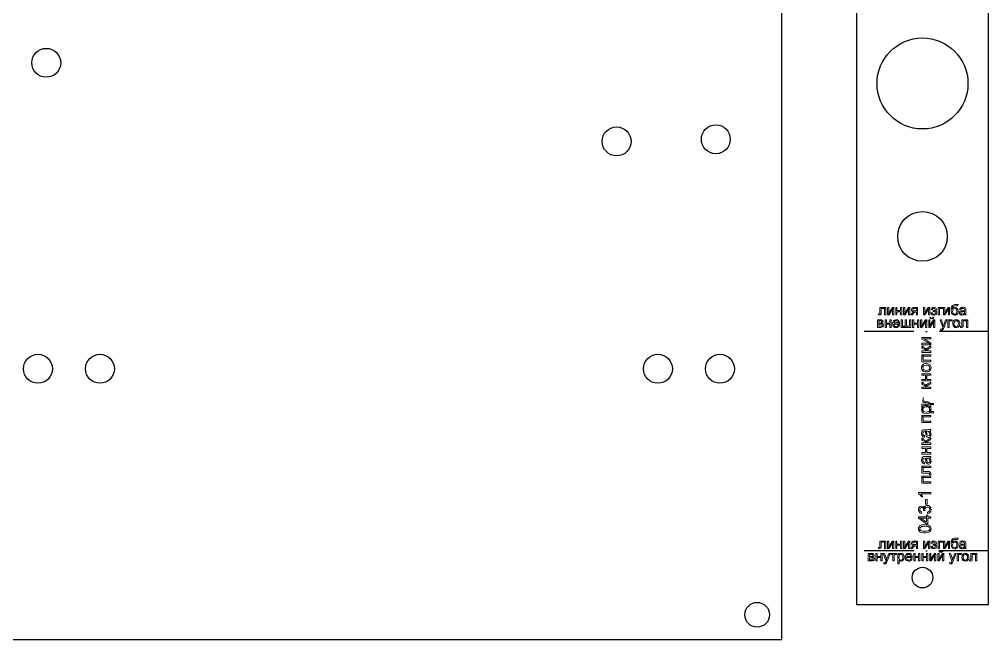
# Model space of a CAD drawing. Header units: millimetres. Extents: x -999 to 572, y 445 to 1201.
# Drawn here: x 337.5 to 572, y 682.5 to 832.5 of the extents above; entities that cross this region are included whole.
import ezdxf

# ---------------------------------------------------------------- set-up
doc = ezdxf.new("R2010")
doc.units = ezdxf.units.MM
doc.header["$MEASUREMENT"] = 0
doc.linetypes.add('ACAD_ISO10W100', pattern=[18, 12, -3, 0, -3])
doc.layers.add('Drawing', color=30, linetype='Continuous')

msp = doc.modelspace()

# ---------------------------------------------------------------- linework, layer by layer
msp.add_lwpolyline([(112, 682.5), (522, 682.5), (522, 982.5), (112, 982.5)], close=True)
msp.add_lwpolyline([(558, 980), (540, 980), (540, 691), (572, 691), (572, 965)])
for centre, radius in [((556, 817), 11), ((344, 822), 3.5), ((506, 803.5), 3.5), ((482, 803), 3.5), ((556, 780), 6), ((342, 748), 3.5), ((357, 748), 3.5), ((492, 748), 3.5), ((507, 748), 3.5), ((556, 697.5), 2.5), ((516, 688.5), 3)]:
    msp.add_circle(centre, radius)
at = {"layer": 'Drawing', "linetype": 'ACAD_ISO10W100'}
for p, q in [((572, 757), (540, 757)), ((572, 704), (540, 704))]:
    msp.add_line(p, q, dxfattribs=at)
at = {"layer": 'Drawing', "color": 30, "lineweight": 0}
for points in [[(547.12, 762.81), (545.68, 762.81), (545.68, 761.63), (545.66, 761.36), (545.61, 761.29), (545.48, 761.27), (545.35, 761.27), (545.35, 761.01), (545.59, 761), (545.86, 761.07), (545.97, 761.25), (545.97, 761.32), (545.99, 761.67), (545.99, 762.56), (546.81, 762.56)], [(547.12, 762.81), (546.81, 762.56), (546.81, 761.01), (547.12, 761.01)], [(547.88, 762.81), (547.57, 762.81), (547.57, 761.01), (547.88, 761.43)], [(549.06, 762.81), (548.73, 762.81), (547.88, 761.43), (547.57, 761.01), (547.9, 761.01), (548.75, 762.38)], [(549.06, 762.81), (548.75, 762.38), (548.75, 761.01), (549.06, 761.01)], [(549.82, 762.81), (549.52, 762.81), (549.52, 761.01), (549.82, 761.01), (549.82, 761.81), (550.68, 761.81), (549.82, 762.07)], [(550.99, 762.81), (550.68, 762.81), (550.68, 762.07), (549.82, 762.07), (550.68, 761.81), (550.68, 761.01), (550.99, 761.01)], [(551.75, 762.81), (551.44, 762.81), (551.44, 761.01), (551.75, 761.43)], [(552.93, 762.81), (552.61, 762.81), (551.75, 761.43), (551.44, 761.01), (551.77, 761.01), (552.62, 762.38)], [(552.93, 762.81), (552.62, 762.38), (552.62, 761.01), (552.93, 761.01)], [(553.42, 762.58), (553.33, 762.29), (553.33, 762.21), (553.46, 761.94), (554.17, 761.98), (554.02, 761.98), (553.77, 762.05), (553.64, 762.29), (553.73, 762.49), (553.77, 762.51), (554.08, 762.56), (554.52, 762.56)], [(554.82, 762.81), (553.99, 762.81), (553.75, 762.8), (553.5, 762.67), (553.42, 762.58), (554.52, 762.56), (554.52, 761.98), (554.17, 761.98), (553.46, 761.94), (553.55, 761.85), (553.84, 761.76), (553.77, 761.72), (554.52, 761.72), (554.52, 761.01), (554.82, 761.01)], [(556.57, 762.81), (556.26, 762.81), (556.26, 761.01), (556.57, 761.43)], [(557.75, 762.81), (557.41, 762.81), (556.57, 761.43), (556.26, 761.01), (556.59, 761.01), (557.44, 762.38)], [(557.75, 762.81), (557.44, 762.38), (557.44, 761.01), (557.75, 761.01)], [(558.24, 762.63), (558.12, 762.36), (558.41, 762.31), (558.53, 762.51), (558.77, 762.61)], [(558.77, 762.87), (558.73, 762.87), (558.44, 762.8), (558.24, 762.63), (558.77, 762.61), (558.99, 762.54), (559.06, 762.34), (559.01, 762.16), (558.88, 762.09), (558.61, 762.07), (558.61, 761.83), (558.68, 761.83), (559.17, 761.98), (559.3, 762.07), (559.39, 762.32), (559.39, 762.45), (559.22, 762.71), (559.08, 762.8)], [(560.84, 762.81), (559.81, 762.81), (559.81, 761.01), (560.12, 761.01), (560.12, 762.56), (560.84, 762.56)], [(561.39, 762.81), (561.08, 762.81), (561.08, 761.01), (561.39, 761.43)], [(562.57, 762.81), (562.24, 762.81), (561.39, 761.43), (561.08, 761.01), (561.41, 761.01), (562.26, 762.38)], [(562.57, 762.81), (562.26, 762.38), (562.26, 761.01), (562.57, 761.01)], [(564.35, 763.58), (564.3, 763.52), (564.28, 763.52), (563.95, 763.51), (563.72, 763.51), (563.42, 763.41), (563.21, 763.27), (563.15, 763.21), (563.04, 763), (562.97, 762.69), (562.95, 762.31), (562.95, 762.05), (562.99, 761.72), (563.04, 761.49), (563.13, 761.34), (563.32, 761.12), (563.5, 761.01), (563.82, 760.98), (563.99, 760.98), (564.26, 761.09), (564.35, 761.14), (563.82, 761.21), (563.7, 761.23), (563.46, 761.38), (563.35, 761.54), (563.3, 761.87), (563.32, 762.12), (563.44, 762.38), (563.22, 762.49), (563.22, 762.61), (563.28, 762.89), (563.28, 762.91), (563.48, 763.12), (563.64, 763.18), (564.01, 763.2), (564.1, 763.2), (564.39, 763.21), (564.55, 763.31), (564.62, 763.56)], [(563.84, 762.81), (563.79, 762.81), (563.48, 762.74), (563.42, 762.71), (563.22, 762.49), (563.44, 762.38), (563.55, 762.49), (563.82, 762.56), (564.42, 762.58), (564.39, 762.61), (564.13, 762.78)], [(564.42, 762.58), (563.82, 762.56), (563.97, 762.56), (564.21, 762.4), (564.28, 762.23), (564.33, 761.92), (564.32, 761.67), (564.21, 761.41), (564.1, 761.31), (563.82, 761.21), (564.35, 761.14), (564.53, 761.4), (564.62, 761.6), (564.66, 761.92), (564.66, 762.03), (564.59, 762.34)], [(565.12, 762.61), (565.1, 762.6), (564.97, 762.31), (565.28, 762.27), (565.28, 762.27), (565.42, 762.54), (565.44, 762.54), (565.75, 762.61)], [(565.79, 762.87), (565.68, 762.85), (565.39, 762.8), (565.35, 762.8), (565.12, 762.61), (565.75, 762.61), (565.82, 762.61), (566.1, 762.51), (566.19, 762.23), (566.19, 762.16), (565.99, 762.11), (565.64, 762.05), (565.37, 762.01), (566.19, 761.92), (566.19, 761.81), (566.19, 761.8), (566.13, 761.51), (565.93, 761.29), (565.92, 761.29), (566.21, 761.23), (566.28, 761.01), (566.59, 761.01), (566.52, 761.23), (566.5, 761.38), (566.5, 761.78), (566.5, 762.18), (566.48, 762.47), (566.39, 762.67), (566.17, 762.81), (566.12, 762.83)], [(545.81, 759.81), (545.1, 759.81), (545.1, 758.01), (545.92, 758.01), (546.13, 758.03), (546.39, 758.14), (546.48, 758.23), (545.41, 758.27), (545.41, 758.81), (545.77, 758.81), (546.28, 758.96), (545.41, 759.07), (545.41, 759.56), (545.73, 759.56), (546.41, 759.61), (546.19, 759.78), (546.13, 759.8)], [(547.26, 759.81), (546.95, 759.81), (546.95, 758.01), (547.26, 758.01), (547.26, 758.81), (548.1, 758.81), (547.26, 759.07)], [(548.41, 759.81), (548.1, 759.81), (548.1, 759.07), (547.26, 759.07), (548.1, 758.81), (548.1, 758.01), (548.41, 758.01)], [(549.62, 759.87), (549.53, 759.87), (549.24, 759.78), (549.01, 759.61), (549.62, 759.61), (549.75, 759.6), (550.01, 759.43), (550.02, 759.4), (550.12, 759.09), (549.1, 759.09), (550.42, 759.09), (550.35, 759.38), (550.21, 759.61), (550.17, 759.65), (549.92, 759.81)], [(551.13, 759.81), (550.82, 759.81), (550.82, 758.01), (552.13, 758.27), (551.13, 758.27)], [(553.15, 759.81), (552.84, 759.81), (552.84, 758.27), (552.13, 758.27), (550.82, 758.01), (553.15, 758.01)], [(552.13, 759.81), (551.82, 759.81), (551.82, 758.27), (551.13, 758.27), (552.13, 758.27)], [(553.77, 761.72), (553.55, 761.51), (553.22, 761.01), (553.61, 761.01), (553.86, 761.41), (553.9, 761.47), (554.1, 761.67), (554.33, 761.72), (554.52, 761.72)], [(553.92, 759.81), (553.62, 759.81), (553.62, 758.01), (553.92, 758.01), (553.92, 758.81), (554.77, 758.81), (553.92, 759.07)], [(555.08, 759.81), (554.77, 759.81), (554.77, 759.07), (553.92, 759.07), (554.77, 758.81), (554.77, 758.01), (555.08, 758.01)], [(555.84, 759.81), (555.55, 759.81), (555.55, 758.01), (555.84, 758.43)], [(557.02, 759.81), (556.7, 759.81), (555.84, 758.43), (555.55, 758.01), (555.88, 758.01), (556.73, 759.38)], [(557.02, 759.81), (556.73, 759.38), (556.73, 758.01), (557.02, 758.01)], [(558.99, 759.81), (558.64, 759.81), (557.81, 758.43), (557.5, 758.01), (557.82, 758.01), (558.68, 759.38)], [(557.81, 759.81), (557.5, 759.81), (557.5, 758.01), (557.81, 758.43)], [(557.97, 760.51), (557.77, 760.51), (557.77, 760.43), (557.92, 760.18), (557.97, 760.14), (558.26, 760.07), (558.33, 760.07), (558.61, 760.18), (558.66, 760.23), (558.26, 760.27), (558.06, 760.34)], [(558.35, 761.58), (558.06, 761.52), (558.1, 761.38), (558.24, 761.16), (558.79, 761.21), (558.52, 761.31), (558.5, 761.32)], [(559.17, 761.98), (558.68, 761.83), (558.93, 761.81), (559.08, 761.71), (559.15, 761.52), (559.04, 761.31), (558.79, 761.21), (558.24, 761.16), (558.46, 761.01), (558.77, 760.98), (559.02, 761), (559.28, 761.12), (559.37, 761.23), (559.44, 761.52), (559.39, 761.8)], [(558.77, 760.51), (558.55, 760.51), (558.46, 760.34), (558.26, 760.27), (558.66, 760.23)], [(558.99, 759.81), (558.68, 759.38), (558.68, 758.01), (558.99, 758.01)], [(560.57, 759.81), (560.24, 759.81), (560.93, 758.01), (561.08, 758.36), (561.04, 758.49), (560.95, 758.78)], [(561.9, 759.81), (561.59, 759.81), (561.21, 758.76), (561.17, 758.65), (561.08, 758.36), (560.93, 758.01), (560.9, 757.94), (560.81, 757.71), (560.7, 757.61), (560.53, 757.58), (561.04, 757.58), (561.08, 757.65), (561.21, 757.98)], [(563.21, 759.81), (562.15, 759.81), (562.15, 758.01), (562.46, 758.01), (562.46, 759.56), (563.21, 759.56)], [(564.17, 759.87), (564.15, 759.87), (563.86, 759.81), (563.59, 759.67), (563.46, 759.52), (563.35, 759.25), (563.32, 758.92), (563.33, 758.74), (563.41, 758.45), (563.55, 758.21), (564.17, 758.21), (564.04, 758.23), (563.79, 758.4), (563.68, 758.58), (563.62, 758.92), (563.66, 759.2), (563.79, 759.43), (563.88, 759.52), (564.17, 759.61), (564.77, 759.61), (564.73, 759.67), (564.48, 759.81)], [(565.37, 762.01), (565.15, 761.91), (564.99, 761.74), (564.92, 761.49), (564.93, 761.38), (565.08, 761.12), (565.62, 761.21), (565.35, 761.29), (565.24, 761.51), (565.3, 761.65), (565.41, 761.74), (565.68, 761.8), (565.92, 761.85), (566.19, 761.92)], [(565.92, 761.29), (565.62, 761.21), (565.08, 761.12), (565.22, 761.03), (565.55, 760.98), (565.59, 760.98), (565.88, 761.03), (565.95, 761.05), (566.21, 761.23)], [(566.95, 759.81), (565.52, 759.81), (565.52, 758.63), (565.52, 758.36), (565.46, 758.29), (565.32, 758.27), (565.19, 758.27), (565.19, 758.01), (565.42, 758), (565.7, 758.07), (565.81, 758.25), (565.82, 758.32), (565.82, 758.67), (565.82, 759.56), (566.64, 759.56)], [(566.95, 759.81), (566.64, 759.56), (566.64, 758.01), (566.95, 758.01)], [(546.41, 759.61), (545.73, 759.56), (545.81, 759.56), (546.08, 759.51), (546.19, 759.31), (546.13, 759.16), (546.01, 759.09), (545.73, 759.07), (545.41, 759.07), (546.28, 758.96), (546.44, 759.12), (546.5, 759.34)], [(546.28, 758.96), (545.77, 758.81), (546.06, 758.8), (546.21, 758.69), (546.26, 758.54), (546.17, 758.32), (546.13, 758.31), (545.81, 758.27), (545.41, 758.27), (546.48, 758.23), (546.59, 758.52), (546.5, 758.8)], [(549.01, 759.61), (548.92, 759.51), (548.81, 759.23), (548.77, 758.91), (548.79, 758.76), (548.86, 758.45), (549.01, 758.21), (549.64, 758.21), (549.52, 758.23), (549.26, 758.38), (549.17, 758.52), (549.1, 758.83), (550.44, 758.83), (550.44, 758.92), (550.42, 759.09), (549.1, 759.09), (549.12, 759.21), (549.26, 759.47), (549.33, 759.52), (549.62, 759.61)], [(550.12, 758.6), (550.1, 758.56), (549.92, 758.31), (549.64, 758.21), (549.01, 758.21), (549.06, 758.16), (549.32, 758.01), (549.64, 757.98), (549.9, 758), (550.15, 758.12), (550.3, 758.27), (550.42, 758.56)], [(560.37, 757.6), (560.41, 757.31), (560.59, 757.27), (560.84, 757.34), (561.04, 757.58), (560.53, 757.58)], [(564.77, 759.61), (564.17, 759.61), (564.3, 759.6), (564.55, 759.43), (564.64, 759.25), (564.7, 758.92), (564.66, 758.63), (564.55, 758.4), (564.44, 758.31), (564.17, 758.21), (563.55, 758.21), (563.61, 758.16), (563.86, 758.01), (564.17, 757.98), (564.32, 757.98), (564.61, 758.09), (564.72, 758.16), (564.92, 758.4), (564.99, 758.6), (565.01, 758.94), (565.01, 759.09), (564.93, 759.38)], [(555.86, 755.58), (555.86, 755.18), (557.51, 754.16), (558.02, 753.8), (558.02, 754.2), (556.38, 755.22)], [(555.86, 755.58), (556.38, 755.22), (558.02, 755.22), (558.02, 755.58)], [(555.86, 754.16), (555.86, 753.8), (558.02, 753.8), (557.51, 754.16)], [(555.86, 753.47), (555.86, 753.4), (555.88, 753.11), (555.99, 752.96), (556.01, 752.94), (556.15, 753.37), (556.16, 753.47)], [(556.01, 752.94), (556.33, 752.78), (556.45, 752.72), (556.73, 752.57), (556.8, 752.32), (556.91, 752.68), (556.75, 752.9), (556.46, 753.05), (556.2, 753.18), (556.15, 753.37)], [(556.91, 752.68), (557.02, 752.32), (557.09, 752.54), (557.35, 752.75), (558.02, 753.15), (558.02, 753.55), (557.35, 753.15), (557.06, 752.93)], [(555.86, 752.32), (555.86, 751.96), (558.02, 751.96), (558.02, 752.32), (557.02, 752.32), (556.91, 752.68), (556.8, 752.32)], [(555.86, 751.41), (555.86, 749.7), (558.02, 749.7), (558.02, 750.06), (556.16, 750.06), (556.16, 751.04)], [(555.86, 751.41), (556.16, 751.04), (558.02, 751.04), (558.02, 751.41)], [(555.8, 748.25), (555.8, 748.18), (555.87, 747.85), (556.04, 747.56), (556.26, 747.38), (556.56, 747.27), (556.93, 747.23), (557.2, 747.24), (557.53, 747.34), (557.78, 747.51), (557.78, 748.25), (557.75, 748.07), (557.55, 747.78), (557.32, 747.66), (556.93, 747.6), (556.59, 747.64), (556.31, 747.78), (556.2, 747.92), (556.11, 748.25), (556.09, 748.98), (556.01, 748.89), (555.86, 748.6)], [(556.09, 748.98), (556.11, 748.25), (556.13, 748.42), (556.31, 748.71), (556.55, 748.83), (556.92, 748.89), (557.29, 748.84), (557.55, 748.71), (557.68, 748.57), (557.78, 748.25), (557.78, 747.51), (557.87, 747.6), (558.02, 747.89), (558.08, 748.25), (558.05, 748.44), (557.94, 748.77), (557.83, 748.93), (557.57, 749.13), (557.29, 749.23), (556.91, 749.26), (556.68, 749.24), (556.35, 749.16)], [(555.86, 746.8), (555.86, 746.44), (556.75, 746.44), (556.75, 745.42), (557.06, 746.44), (558.02, 746.44), (558.02, 746.8)], [(555.86, 745.42), (555.86, 745.05), (558.02, 745.05), (558.02, 745.42), (557.06, 745.42), (557.06, 746.44), (556.75, 745.42)], [(555.86, 744.72), (555.86, 744.65), (555.88, 744.37), (555.99, 744.21), (556.01, 744.19), (556.15, 744.62), (556.16, 744.72)], [(555.86, 743.59), (555.86, 743.21), (558.02, 743.21), (558.02, 743.59), (557.02, 743.59), (556.91, 743.93), (556.8, 743.59)], [(556.01, 744.19), (556.33, 744.03), (556.45, 743.97), (556.73, 743.83), (556.8, 743.59), (556.91, 743.93), (556.75, 744.15), (556.46, 744.3), (556.2, 744.43), (556.15, 744.62)], [(556.91, 743.93), (557.02, 743.59), (557.09, 743.79), (557.35, 744), (558.02, 744.4), (558.02, 744.8), (557.35, 744.4), (557.06, 744.18)], [(556.12, 739.89), (556.55, 739.87), (556.92, 739.82), (557.24, 739.75), (557.5, 739.65), (557.72, 739.53), (557.72, 739.87), (557.57, 739.94), (557.29, 740.04), (556.96, 740.12), (556.59, 740.18), (556.16, 740.2), (556.16, 741.05)], [(555.8, 738.15), (555.8, 738.09), (555.87, 737.76), (556.04, 737.47), (556.26, 737.29), (556.56, 737.18), (556.93, 737.14), (557.2, 737.15), (557.53, 737.25), (557.78, 737.42), (557.78, 738.15), (557.75, 737.98), (557.55, 737.69), (557.32, 737.57), (556.93, 737.51), (556.59, 737.56), (556.31, 737.69), (556.2, 737.83), (556.11, 738.15), (556.09, 738.89), (556.01, 738.8), (555.86, 738.51)], [(555.86, 739.41), (555.86, 737.9), (556.12, 737.89), (556.16, 739.05), (557.72, 739.05), (557.72, 737.87), (557.72, 737.53), (557.72, 737.32), (558.64, 737.32), (558.64, 737.63), (558.02, 737.63), (558.02, 739.34), (557.72, 739.64), (557.72, 739.41)], [(556.09, 738.89), (556.11, 738.15), (556.13, 738.33), (556.31, 738.62), (556.55, 738.74), (556.92, 738.8), (557.29, 738.76), (557.55, 738.62), (557.68, 738.48), (557.78, 738.15), (557.78, 737.42), (557.87, 737.51), (558.02, 737.8), (558.08, 738.15), (558.05, 738.36), (557.94, 738.69), (557.83, 738.84), (557.57, 739.05), (557.29, 739.14), (556.91, 739.17), (556.68, 739.16), (556.35, 739.06)], [(557.72, 739.64), (558.02, 739.34), (558.64, 739.34), (558.64, 739.64)], [(555.86, 736.73), (555.86, 735), (558.02, 735), (558.02, 735.37), (556.16, 735.37), (556.16, 736.35)], [(555.86, 736.73), (556.16, 736.35), (558.02, 736.35), (558.02, 736.73)], [(555.8, 732.42), (555.8, 732.27), (555.87, 731.94), (555.9, 731.88), (556.09, 731.61), (556.11, 732.38), (556.12, 732.49), (556.23, 732.79), (556.23, 732.79), (556.55, 732.9), (556.64, 732.89), (556.71, 732.64), (556.77, 732.24), (556.82, 731.91), (556.93, 732.89), (557.07, 732.89), (557.1, 732.89), (557.43, 732.84), (557.44, 732.84), (557.69, 732.59), (557.71, 732.56), (557.76, 732.93), (558.02, 733), (558.02, 733.39), (557.76, 733.29), (557.55, 733.28), (557.11, 733.26), (556.62, 733.26), (556.28, 733.25), (556.04, 733.14), (555.87, 732.88), (555.84, 732.79)], [(556.09, 731.61), (556.15, 731.58), (556.46, 731.44), (556.52, 731.81), (556.48, 731.81), (556.2, 731.99), (556.17, 732.02), (556.11, 732.38)], [(556.82, 731.91), (556.95, 731.65), (557.15, 731.46), (557.44, 731.39), (557.61, 731.4), (557.9, 731.58), (557.79, 732.21), (557.79, 732.21), (557.68, 731.88), (557.44, 731.77), (557.26, 731.83), (557.14, 731.98), (557.07, 732.3), (557.02, 732.6), (556.93, 732.89)], [(557.71, 732.56), (557.79, 732.21), (557.9, 731.58), (558.01, 731.77), (558.08, 732.13), (558.06, 732.2), (558, 732.53), (557.95, 732.63), (557.76, 732.93)], [(555.86, 731.18), (555.86, 731.11), (555.88, 730.82), (555.99, 730.67), (556.01, 730.66), (556.15, 731.08), (556.16, 731.18)], [(555.86, 730.05), (555.86, 729.68), (558.02, 729.68), (558.02, 730.05), (557.02, 730.05), (556.91, 730.39), (556.8, 730.05)], [(556.01, 730.66), (556.33, 730.49), (556.45, 730.43), (556.73, 730.3), (556.8, 730.05), (556.91, 730.39), (556.75, 730.61), (556.46, 730.77), (556.2, 730.89), (556.15, 731.08)], [(556.91, 730.39), (557.02, 730.05), (557.09, 730.25), (557.35, 730.46), (558.02, 730.86), (558.02, 731.26), (557.35, 730.86), (557.06, 730.64)], [(555.86, 729.12), (555.86, 728.75), (556.75, 728.75), (556.75, 727.73), (557.06, 728.75), (558.02, 728.75), (558.02, 729.12)], [(555.86, 727.73), (555.86, 727.36), (558.02, 727.36), (558.02, 727.73), (557.06, 727.73), (557.06, 728.75), (556.75, 727.73)], [(555.8, 725.95), (555.8, 725.78), (555.87, 725.45), (555.9, 725.41), (556.09, 725.14), (556.11, 725.89), (556.12, 726.02), (556.23, 726.32), (556.23, 726.32), (556.55, 726.42), (556.64, 726.42), (556.71, 726.17), (556.77, 725.76), (556.82, 725.44), (556.93, 726.42), (557.07, 726.42), (557.1, 726.42), (557.43, 726.36), (557.44, 726.35), (557.69, 726.11), (557.71, 726.07), (557.76, 726.45), (558.02, 726.53), (558.02, 726.9), (557.76, 726.82), (557.55, 726.79), (557.11, 726.79), (556.62, 726.79), (556.28, 726.78), (556.04, 726.65), (555.87, 726.4), (555.84, 726.31)], [(556.09, 725.14), (556.15, 725.09), (556.46, 724.97), (556.52, 725.33), (556.48, 725.34), (556.2, 725.51), (556.17, 725.55), (556.11, 725.89)], [(556.82, 725.44), (556.95, 725.18), (557.15, 724.98), (557.44, 724.9), (557.61, 724.93), (557.9, 725.09), (557.79, 725.74), (557.79, 725.73), (557.68, 725.41), (557.44, 725.3), (557.26, 725.36), (557.14, 725.49), (557.07, 725.81), (557.02, 726.13), (556.93, 726.42)], [(557.71, 726.07), (557.79, 725.74), (557.9, 725.09), (558.01, 725.29), (558.08, 725.65), (558.06, 725.71), (558, 726.06), (557.95, 726.16), (557.76, 726.45)], [(555.86, 724.47), (555.86, 722.76), (557.28, 722.76), (557.61, 722.75), (557.69, 722.68), (557.72, 722.51), (557.72, 722.36), (558.02, 722.36), (558.04, 722.65), (557.94, 722.97), (557.73, 723.11), (557.64, 723.12), (557.24, 723.13), (556.16, 723.13), (556.16, 724.11)], [(555.86, 724.47), (556.16, 724.11), (558.02, 724.11), (558.02, 724.47)], [(555.86, 722.03), (555.86, 720.32), (558.02, 720.32), (558.02, 720.69), (556.16, 720.69), (556.16, 721.67)], [(555.86, 722.03), (556.16, 721.67), (558.02, 721.67), (558.02, 722.03)], [(555.02, 718.11), (555.02, 717.86), (555.14, 717.79), (555.42, 717.55), (555.59, 717.31), (555.68, 717.74), (558.02, 717.74), (558.02, 718.11)], [(555.59, 717.31), (555.76, 717.01), (556.12, 717.01), (556.09, 717.06), (555.93, 717.39), (555.88, 717.46), (555.68, 717.74)], [(557.13, 715.28), (556.75, 715.28), (556.75, 716.41), (557.13, 716.41), (557.13, 715.28)], [(555.02, 713.93), (555.06, 713.63), (555.21, 713.34), (555.32, 713.94), (555.32, 713.98), (555.44, 714.3), (555.47, 714.32), (555.79, 714.43), (555.9, 714.43), (556.16, 714.25), (556.22, 714.16), (556.28, 713.82), (556.37, 714.45), (556.15, 714.7), (556.12, 714.72), (555.79, 714.81), (555.73, 714.81), (555.4, 714.7), (555.33, 714.66), (555.11, 714.38), (555.07, 714.27)], [(555.21, 713.34), (555.44, 713.14), (555.79, 713.03), (555.86, 713.41), (555.73, 713.42), (555.46, 713.58), (555.42, 713.63), (555.32, 713.94)], [(556.28, 713.76), (556.6, 713.72), (556.56, 713.98), (556.55, 714.72), (556.4, 714.4), (556.37, 714.45), (556.28, 713.82)], [(556.55, 714.72), (556.56, 713.98), (556.57, 714.11), (556.73, 714.4), (556.82, 714.48), (557.14, 714.56), (557.31, 714.55), (557.6, 714.38), (557.68, 714.27), (557.78, 713.94), (557.8, 714.67), (557.76, 714.72), (557.47, 714.9), (557.14, 714.96), (556.96, 714.94), (556.66, 714.81)], [(557.18, 713.36), (557.24, 712.99), (557.24, 712.99), (557.57, 713.09), (557.84, 713.29), (557.86, 713.31), (558.02, 713.6), (558.08, 713.94), (558.06, 714.07), (557.98, 714.4), (557.8, 714.67), (557.78, 713.94), (557.76, 713.89), (557.64, 713.58), (557.53, 713.49)], [(555.03, 712.2), (555.03, 711.91), (556.96, 710.53), (557.31, 710.53), (557.31, 711.85), (558.02, 711.85), (558.02, 712.2), (557.31, 712.2), (557.31, 712.62), (556.96, 712.62), (556.96, 712.2), (556.96, 710.91), (555.62, 711.85)], [(555.03, 712.2), (555.62, 711.85), (556.96, 711.85), (556.96, 710.91), (556.96, 712.2)], [(555.02, 709.31), (555.04, 709.06), (555.19, 708.77), (555.32, 709.31), (555.35, 709.47), (555.57, 709.73), (555.76, 709.83), (556.09, 709.89), (556.55, 709.91), (556.96, 709.89), (557.29, 709.83), (557.53, 709.73), (557.66, 709.61), (557.78, 709.31), (557.83, 708.69), (558.01, 708.96), (558.08, 709.31), (558.04, 709.55), (557.9, 709.86), (557.72, 710.02), (557.39, 710.18), (557.26, 710.22), (556.93, 710.27), (556.55, 710.29), (556.53, 710.29), (556.13, 710.27), (555.83, 710.22), (555.69, 710.18), (555.39, 710.04), (555.33, 710), (555.11, 709.73), (555.07, 709.65)], [(555.19, 708.77), (555.36, 708.6), (555.69, 708.44), (555.82, 708.41), (556.15, 708.35), (556.55, 708.33), (556.85, 708.34), (557.22, 708.4), (557.53, 708.49), (557.76, 708.63), (557.83, 708.69), (557.78, 709.31), (557.75, 709.14), (557.53, 708.88), (557.32, 708.8), (556.99, 708.73), (556.55, 708.71), (556.55, 708.71), (556.11, 708.73), (555.76, 708.8), (555.53, 708.91), (555.43, 709), (555.32, 709.31)], [(547.12, 706.32), (545.68, 706.32), (545.68, 705.12), (545.66, 704.85), (545.61, 704.8), (545.48, 704.78), (545.35, 704.78), (545.35, 704.52), (545.59, 704.51), (545.86, 704.58), (545.97, 704.76), (545.97, 704.81), (545.99, 705.18), (545.99, 706.07), (546.81, 706.07)], [(547.12, 706.32), (546.81, 706.07), (546.81, 704.52), (547.12, 704.52)], [(547.88, 706.32), (547.57, 706.32), (547.57, 704.52), (547.88, 704.94)], [(549.06, 706.32), (548.73, 706.32), (547.88, 704.94), (547.57, 704.52), (547.9, 704.52), (548.75, 705.89)], [(549.06, 706.32), (548.75, 705.89), (548.75, 704.52), (549.06, 704.52)], [(549.82, 706.32), (549.52, 706.32), (549.52, 704.52), (549.82, 704.52), (549.82, 705.32), (550.68, 705.32), (549.82, 705.58)], [(550.99, 706.32), (550.68, 706.32), (550.68, 705.58), (549.82, 705.58), (550.68, 705.32), (550.68, 704.52), (550.99, 704.52)], [(551.75, 706.32), (551.44, 706.32), (551.44, 704.52), (551.75, 704.94)], [(552.93, 706.32), (552.61, 706.32), (551.75, 704.94), (551.44, 704.52), (551.77, 704.52), (552.62, 705.89)], [(552.93, 706.32), (552.62, 705.89), (552.62, 704.52), (552.93, 704.52)], [(553.42, 706.09), (553.33, 705.8), (553.33, 705.72), (553.46, 705.45), (554.17, 705.47), (554.02, 705.49), (553.77, 705.54), (553.64, 705.8), (553.73, 705.98), (553.77, 706.01), (554.08, 706.07), (554.52, 706.07)], [(554.82, 706.32), (553.99, 706.32), (553.75, 706.31), (553.5, 706.18), (553.42, 706.09), (554.52, 706.07), (554.52, 705.47), (554.17, 705.47), (553.46, 705.45), (553.55, 705.36), (553.84, 705.25), (553.77, 705.23), (554.52, 705.21), (554.52, 704.52), (554.82, 704.52)], [(556.57, 706.32), (556.26, 706.32), (556.26, 704.52), (556.57, 704.94)], [(557.75, 706.32), (557.41, 706.32), (556.57, 704.94), (556.26, 704.52), (556.59, 704.52), (557.44, 705.89)], [(557.75, 706.32), (557.44, 705.89), (557.44, 704.52), (557.75, 704.52)], [(558.24, 706.12), (558.12, 705.85), (558.41, 705.81), (558.53, 706.01), (558.77, 706.12)], [(558.77, 706.36), (558.73, 706.36), (558.44, 706.31), (558.24, 706.12), (558.77, 706.12), (558.99, 706.03), (559.06, 705.85), (559.01, 705.67), (558.88, 705.6), (558.61, 705.58), (558.61, 705.34), (558.68, 705.34), (559.17, 705.47), (559.3, 705.56), (559.39, 705.83), (559.39, 705.94), (559.22, 706.21), (559.08, 706.31)], [(560.84, 706.32), (559.81, 706.32), (559.81, 704.52), (560.12, 704.52), (560.12, 706.07), (560.84, 706.07)], [(561.39, 706.32), (561.08, 706.32), (561.08, 704.52), (561.39, 704.94)], [(562.57, 706.32), (562.24, 706.32), (561.39, 704.94), (561.08, 704.52), (561.41, 704.52), (562.26, 705.89)], [(562.57, 706.32), (562.26, 705.89), (562.26, 704.52), (562.57, 704.52)], [(564.35, 707.07), (564.3, 707.03), (564.28, 707.03), (563.95, 707.01), (563.72, 707), (563.42, 706.92), (563.21, 706.76), (563.15, 706.71), (563.04, 706.49), (562.97, 706.2), (562.95, 705.8), (562.95, 705.56), (562.99, 705.23), (563.04, 705), (563.13, 704.85), (563.32, 704.61), (563.5, 704.52), (563.82, 704.47), (563.99, 704.49), (564.26, 704.58), (564.35, 704.65), (563.82, 704.72), (563.7, 704.74), (563.46, 704.89), (563.35, 705.05), (563.3, 705.38), (563.32, 705.61), (563.44, 705.89), (563.22, 705.98), (563.22, 706.11), (563.28, 706.4), (563.28, 706.4), (563.48, 706.63), (563.64, 706.69), (564.01, 706.71), (564.1, 706.71), (564.39, 706.72), (564.55, 706.81), (564.62, 707.07)], [(563.84, 706.32), (563.79, 706.32), (563.48, 706.23), (563.42, 706.21), (563.22, 705.98), (563.44, 705.89), (563.55, 706), (563.82, 706.07), (564.42, 706.09), (564.39, 706.12), (564.13, 706.27)], [(564.42, 706.09), (563.82, 706.07), (563.97, 706.05), (564.21, 705.89), (564.28, 705.74), (564.33, 705.43), (564.32, 705.18), (564.21, 704.92), (564.1, 704.81), (563.82, 704.72), (564.35, 704.65), (564.53, 704.91), (564.62, 705.09), (564.66, 705.41), (564.66, 705.54), (564.59, 705.85)], [(565.12, 706.12), (565.1, 706.11), (564.97, 705.81), (565.28, 705.76), (565.28, 705.78), (565.42, 706.03), (565.44, 706.05), (565.75, 706.11)], [(565.79, 706.36), (565.68, 706.36), (565.39, 706.31), (565.35, 706.29), (565.12, 706.12), (565.75, 706.11), (565.82, 706.11), (566.1, 706.01), (566.19, 705.74), (566.19, 705.67), (565.99, 705.61), (565.64, 705.56), (565.37, 705.51), (566.19, 705.43), (566.19, 705.31), (566.19, 705.31), (566.13, 705), (565.93, 704.8), (565.92, 704.78), (566.21, 704.74), (566.28, 704.52), (566.59, 704.52), (566.52, 704.74), (566.5, 704.89), (566.5, 705.27), (566.5, 705.69), (566.48, 705.96), (566.39, 706.18), (566.17, 706.31), (566.12, 706.32)], [(553.77, 705.23), (553.55, 705), (553.22, 704.52), (553.61, 704.52), (553.86, 704.91), (553.9, 704.96), (554.1, 705.18), (554.33, 705.21), (554.52, 705.21)], [(558.35, 705.09), (558.06, 705.03), (558.1, 704.89), (558.24, 704.65), (558.79, 704.72), (558.52, 704.81), (558.5, 704.83)], [(559.17, 705.47), (558.68, 705.34), (558.93, 705.32), (559.08, 705.21), (559.15, 705.03), (559.04, 704.81), (558.79, 704.72), (558.24, 704.65), (558.46, 704.52), (558.77, 704.47), (559.02, 704.51), (559.28, 704.63), (559.37, 704.74), (559.44, 705.01), (559.39, 705.29)], [(560.17, 704.01), (559.97, 704.01), (559.99, 703.94), (560.12, 703.69), (560.17, 703.65), (560.48, 703.58), (560.55, 703.58), (560.82, 703.69), (560.86, 703.72), (560.46, 703.78), (560.28, 703.83)], [(560.97, 704.01), (560.77, 704.01), (560.68, 703.83), (560.46, 703.78), (560.86, 703.72)], [(565.37, 705.51), (565.15, 705.41), (564.99, 705.23), (564.92, 705), (564.93, 704.87), (565.08, 704.61), (565.62, 704.72), (565.35, 704.8), (565.24, 705), (565.3, 705.14), (565.41, 705.25), (565.68, 705.31), (565.92, 705.34), (566.19, 705.43)], [(565.92, 704.78), (565.62, 704.72), (565.08, 704.61), (565.22, 704.52), (565.55, 704.47), (565.59, 704.47), (565.88, 704.54), (565.95, 704.56), (566.21, 704.74)], [(543.59, 703.32), (542.88, 703.32), (542.88, 701.52), (543.7, 701.52), (543.93, 701.54), (544.19, 701.63), (544.28, 701.72), (543.19, 701.76), (543.19, 702.31), (543.57, 702.31), (544.08, 702.45), (543.19, 702.56), (543.19, 703.07), (543.53, 703.07), (544.21, 703.12), (543.99, 703.29), (543.93, 703.31)], [(544.21, 703.12), (543.53, 703.07), (543.59, 703.07), (543.88, 703.01), (543.99, 702.81), (543.92, 702.67), (543.79, 702.58), (543.52, 702.56), (543.19, 702.56), (544.08, 702.45), (544.24, 702.61), (544.3, 702.85)], [(544.08, 702.45), (543.57, 702.31), (543.86, 702.29), (544.01, 702.2), (544.06, 702.03), (543.95, 701.83), (543.92, 701.81), (543.61, 701.76), (543.19, 701.76), (544.28, 701.72), (544.37, 702.01), (544.3, 702.31)], [(545.04, 703.32), (544.73, 703.32), (544.73, 701.52), (545.04, 701.52), (545.04, 702.32), (545.9, 702.32), (545.04, 702.58)], [(546.21, 703.32), (545.9, 703.32), (545.9, 702.58), (545.04, 702.58), (545.9, 702.32), (545.9, 701.52), (546.21, 701.52)], [(546.82, 703.32), (546.5, 703.32), (547.19, 701.51), (547.33, 701.85), (547.3, 701.98), (547.21, 702.27)], [(548.15, 703.32), (547.84, 703.32), (547.46, 702.27), (547.42, 702.16), (547.33, 701.85), (547.19, 701.51), (547.15, 701.43), (547.06, 701.21), (546.95, 701.11), (546.79, 701.09), (547.3, 701.07), (547.33, 701.16), (547.46, 701.49)], [(549.72, 703.32), (548.24, 703.32), (548.24, 703.07), (548.82, 703.07), (548.82, 701.52), (549.13, 701.52), (549.13, 703.07), (549.72, 703.07)], [(550.3, 703.32), (550.01, 703.32), (550.01, 700.81), (550.32, 700.81), (550.32, 701.71), (550.77, 701.72), (550.68, 701.74), (550.42, 701.89), (550.33, 702.07), (550.3, 702.41), (550.32, 702.69), (550.44, 702.94), (550.52, 703.03), (550.3, 703.09)], [(550.82, 703.36), (550.81, 703.36), (550.52, 703.31), (550.3, 703.09), (550.52, 703.03), (550.79, 703.12), (551.22, 703.25), (551.12, 703.31)], [(551.22, 703.25), (550.79, 703.12), (550.88, 703.12), (551.13, 702.96), (551.22, 702.78), (551.26, 702.43), (551.24, 702.14), (551.13, 701.91), (551.04, 701.83), (550.77, 701.72), (550.32, 701.71), (550.52, 701.54), (550.79, 701.47), (550.92, 701.49), (551.19, 701.6), (551.32, 701.69), (551.48, 701.94), (551.55, 702.12), (551.59, 702.43), (551.57, 702.61), (551.5, 702.91), (551.42, 703.03)], [(552.08, 703.12), (552.01, 703), (551.9, 702.74), (551.84, 702.41), (551.86, 702.25), (551.93, 701.96), (552.08, 701.72), (552.72, 701.72), (552.59, 701.74), (552.33, 701.89), (552.24, 702.03), (552.17, 702.34), (553.52, 702.34), (553.52, 702.43), (553.52, 702.58), (552.19, 702.6), (552.21, 702.72), (552.35, 702.98), (552.41, 703.03), (552.7, 703.12)], [(552.7, 703.36), (552.62, 703.36), (552.32, 703.29), (552.08, 703.12), (552.7, 703.12), (552.84, 703.11), (553.08, 702.94), (553.12, 702.91), (553.19, 702.6), (552.19, 702.6), (553.52, 702.58), (553.44, 702.89), (553.3, 703.12), (553.24, 703.16), (553.01, 703.32)], [(553.19, 702.11), (553.17, 702.05), (553.01, 701.81), (552.72, 701.72), (552.08, 701.72), (552.15, 701.67), (552.41, 701.52), (552.72, 701.47), (552.97, 701.51), (553.22, 701.63), (553.37, 701.78), (553.52, 702.05)], [(554.21, 703.32), (553.9, 703.32), (553.9, 701.52), (554.21, 701.52), (554.21, 702.32), (555.06, 702.32), (554.21, 702.58)], [(555.35, 703.32), (555.06, 703.32), (555.06, 702.58), (554.21, 702.58), (555.06, 702.32), (555.06, 701.52), (555.35, 701.52)], [(556.13, 703.32), (555.82, 703.32), (555.82, 701.52), (556.13, 701.52), (556.13, 702.32), (556.99, 702.32), (556.13, 702.58)], [(557.28, 703.32), (556.99, 703.32), (556.99, 702.58), (556.13, 702.58), (556.99, 702.32), (556.99, 701.52), (557.28, 701.52)], [(558.06, 703.32), (557.75, 703.32), (557.75, 701.52), (558.06, 701.94)], [(559.24, 703.32), (558.92, 703.32), (558.06, 701.94), (557.75, 701.52), (558.08, 701.52), (558.93, 702.89)], [(559.24, 703.32), (558.93, 702.89), (558.93, 701.52), (559.24, 701.52)], [(561.19, 703.32), (560.86, 703.32), (560.01, 701.94), (559.7, 701.52), (560.02, 701.52), (560.88, 702.89)], [(560.01, 703.32), (559.7, 703.32), (559.7, 701.52), (560.01, 701.94)], [(561.19, 703.32), (560.88, 702.89), (560.88, 701.52), (561.19, 701.52)], [(562.77, 703.32), (562.44, 703.32), (563.13, 701.51), (563.28, 701.85), (563.24, 701.98), (563.15, 702.27)], [(564.1, 703.32), (563.79, 703.32), (563.41, 702.27), (563.37, 702.16), (563.28, 701.85), (563.13, 701.51), (563.1, 701.43), (563.01, 701.21), (562.92, 701.11), (562.75, 701.09), (563.24, 701.07), (563.28, 701.16), (563.41, 701.49)], [(565.41, 703.32), (564.37, 703.32), (564.37, 701.52), (564.68, 701.52), (564.68, 703.07), (565.41, 703.07)], [(566.37, 703.36), (566.37, 703.36), (566.06, 703.32), (565.81, 703.16), (565.68, 703.01), (565.57, 702.76), (565.52, 702.41), (565.53, 702.25), (565.61, 701.94), (565.75, 701.72), (566.37, 701.72), (566.24, 701.74), (565.99, 701.91), (565.88, 702.09), (565.84, 702.41), (565.86, 702.71), (565.99, 702.94), (566.1, 703.03), (566.37, 703.11), (566.99, 703.12), (566.93, 703.18), (566.68, 703.32)], [(566.99, 703.12), (566.37, 703.11), (566.5, 703.11), (566.75, 702.94), (566.86, 702.76), (566.9, 702.43), (566.88, 702.14), (566.75, 701.91), (566.66, 701.81), (566.37, 701.72), (565.75, 701.72), (565.81, 701.67), (566.06, 701.52), (566.37, 701.47), (566.52, 701.49), (566.81, 701.58), (566.92, 701.67), (567.12, 701.91), (567.19, 702.11), (567.22, 702.45), (567.21, 702.6), (567.13, 702.89)], [(569.15, 703.32), (567.73, 703.32), (567.73, 702.14), (567.72, 701.85), (567.66, 701.8), (567.52, 701.78), (567.39, 701.78), (567.39, 701.52), (567.64, 701.51), (567.9, 701.58), (568.01, 701.76), (568.02, 701.81), (568.04, 702.18), (568.04, 703.07), (568.84, 703.07)], [(569.15, 703.32), (568.84, 703.07), (568.84, 701.52), (569.15, 701.52)], [(546.62, 701.11), (546.66, 700.81), (546.86, 700.78), (547.1, 700.85), (547.3, 701.07), (546.79, 701.09)], [(562.57, 701.11), (562.61, 700.81), (562.81, 700.78), (563.06, 700.85), (563.24, 701.07), (562.75, 701.09)]]:
    msp.add_lwpolyline(points, close=True, dxfattribs=at)

doc.saveas('drawing.dxf')
